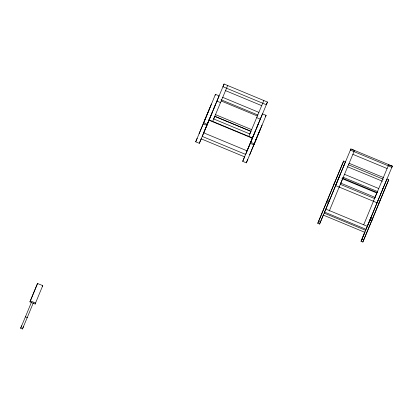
<?xml version="1.0" encoding="UTF-8"?>
<svg xmlns="http://www.w3.org/2000/svg" width="413" height="413" viewBox="0 0 413 413"><rect width="100%" height="100%" fill="white"/><g stroke="black" fill="none" stroke-linecap="round" stroke-linejoin="round"><path stroke-width="0.62" d="M25.441 316.823L25.534 316.57L20.65 328.237L22.457 328.985L27.341 317.323L27.248 317.576L25.441 316.823L31.507 302.089M252.488 137.653L252.116 138.639L255.564 130.518M256.106 139.155L255.73 140.141L260.546 128.768M350.885 148.917L350.394 150.11L391.86 167.332L392.35 166.134L350.885 148.917L335.573 185.556L377.038 202.773L392.35 166.134L389.129 165.138M29.932 301.872L37.537 283.468L42.735 285.626L35.126 304.03L29.932 301.872L37.537 283.468M20.65 328.237L21.662 325.785M22.457 328.985L23.469 326.533M27.248 317.576L33.314 302.843M207.873 122.986L199.324 143.321L195.71 141.819L197.187 138.247M199.066 133.766L209.928 107.747M215.472 94.34L203.289 123.833L206.903 125.335L219.091 95.842L215.472 94.34L215.054 95.341M199.324 143.321L201.291 138.582M212.179 112.501L202.231 136.404L245.616 154.421L252.658 137.369M224.063 84.015L222.948 86.715L266.333 104.732L267.448 102.032L224.063 84.015L203.49 133.353M227.677 85.517L212.664 121.381M263.83 100.529L248.817 136.393M256.349 138.928L246.324 162.836L242.71 161.338L244.677 156.599M253.092 136.3L253.551 135.185M246.324 162.836L247.8 159.263M256.334 138.603L262.095 125.015M249.684 154.787L256.272 138.871M266.091 115.361L253.902 144.855L250.288 143.352L262.472 113.859L266.091 115.361L265.667 116.363M329.631 200.088L319.574 224.063L317.767 223.309L334.85 181.988M327.421 200.346L329.228 201.095L345.469 161.777L343.662 161.024L326.58 202.349L328.387 203.098M319.574 224.063L323.369 214.91M340.689 173.31L324.603 212.112L366.063 229.329L377.869 200.744M343.59 166.284L344.003 165.283M329.285 211.007L339.352 186.624M340.508 183.842L343.213 177.301L342.79 178.302M363.693 224.817L373.584 200.842M374.813 197.868L377.446 191.513L377.023 192.515M372.903 218.059L362.846 242.028L361.039 241.28L364.978 231.745M378.184 199.964L378.675 198.772M380.321 194.802L380.817 193.609M362.846 242.028L379.929 200.703M388.741 179.743L371.659 221.069L369.852 220.315L386.935 178.994L388.741 179.743L378.685 203.717M339.187 187.053L354.504 150.42L351.819 149.589M373.419 201.27L388.736 164.632L388.592 164.973M42.312 286.627L42.735 285.626M35.126 304.03L35.549 303.028L30.35 300.87M195.71 141.819L205.736 117.906M247.119 150.786L267.448 102.032M242.71 161.338L251.259 140.998M333.606 184.998L343.662 161.024M317.767 223.309L327.824 199.34M382.355 189.882L382.851 188.695M382.355 189.928L382.856 188.746M363.125 236.267L364.87 232.116M367.358 226.195L371.096 217.305M361.039 241.28L370.693 218.312L372.5 219.066M211.482 103.999L205.116 119.125L205.659 117.85M213.459 109.357L215.096 105.501M256.375 128.474L258.481 123.513M208.73 120.622L209.272 119.352M225.544 90.643L261.697 105.656M222.653 97.323L258.91 112.377M352.878 154.328L387.11 168.54M220.976 99.709L257.82 115.01M221.146 100.958L257.402 116.012M216.913 101.113L220.532 102.61M256.685 117.622L260.298 119.125M349.021 163.249L383.378 177.518M348.402 164.756L383.352 179.268M347.56 166.759L382.505 181.271M215.421 114.602L251.677 129.656M214.688 116.373L250.939 131.427M344.396 174.265L378.747 188.529M209.05 119.878L252.436 137.896M208.916 120.188L252.302 138.205M343.151 177.275L377.508 191.539M342.728 178.277L377.084 192.541M341.918 178.524L376.868 193.036M203.707 122.831L207.321 124.334M250.706 142.351L254.325 143.853M203.707 132.831L247.093 150.843M201.208 138.845L244.589 156.857M325.842 209.097L367.307 226.319M324.179 213.108L365.644 230.33M323.338 215.111L364.803 232.328M318.609 221.306L320.421 222.06M361.881 239.277L363.688 240.025M340.813 183.145L340.322 184.343L374.555 198.555L375.045 197.362L340.813 183.145M214.801 116.244L213.686 118.944L249.839 133.957L250.954 131.257L214.801 116.244"/></g></svg>
